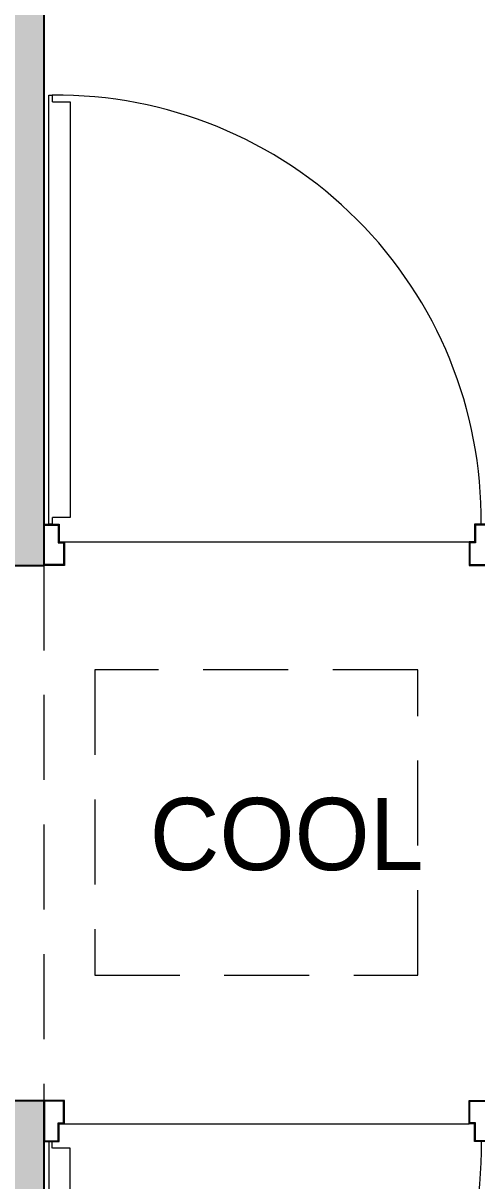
# Model space of a CAD drawing. Header units: inches. Extents: x 37.8 to 126.9, y 5.9 to 51.9.
# Drawn here: x 84.481 to 85.498, y 25.026 to 27.621 of the extents above; entities that cross this region are included whole.
import ezdxf

# ---------------------------------------------------------------- set-up
doc = ezdxf.new("R2010")
doc.units = ezdxf.units.IN
doc.header["$MEASUREMENT"] = 0
doc.linetypes.add('DASHED2', pattern=[9.524999999999995, 6.349999999999998, -3.174999999999998])
doc.layers.add('LAYER1', color=8, linetype='Continuous', lineweight=9)
doc.styles.add('87', font='comic.ttf')

# ---------------------------------------------------------------- blocks, each defined once
blk = doc.blocks.new('DR100K')
at = {"color": 253}
blk.add_line((-0.0481000000000052, -0.054543222929027), (-0.991860101079254, -0.054543222929027), dxfattribs=at)
at = {"color": 253, "linetype": 'Continuous'}
for p, q in [((-0.0199748370793884, -0.1116251629206317), (-0.0199748370793884, -0.0960000000000037)), ((-0.0199748370793884, -0.0960000000000037), (-0.0119309624678294, -0.0960000000000037)), ((-0.0119309624678294, -0.0960000000000037), (-0.0119309624678294, -0.5960052134602165)), ((-0.06143161415036499, -0.5960052134602165), (-0.06143161415036499, -0.1116251629206317)), ((-0.06143161415036499, -0.1116251629206317), (-0.0205043861645606, -0.1116251629206317)), ((-0.06143161415036499, -1.080385263999857), (-0.06143161415036499, -0.5960052134602165)), ((-0.0119309624678294, -0.5960052134602165), (-0.0119309624678294, -1.096010426920486)), ((-0.0205043861645606, -1.080385263999857), (-0.06143161415036499, -1.080385263999857)), ((-0.0199748370794168, -1.096010426920486), (-0.0199748370794168, -1.080385263999857)), ((-0.0119309624678294, -1.096010426920486), (-0.0199748370794168, -1.096010426920486))]:
    blk.add_line(p, q, dxfattribs=at)
for points in [[(-0.991860101079254, -0.054543222929027), (-0.991860101079254, 2.84e-14), (-1.03996010107923, 2.84e-14), (-1.03996010107923, -0.0959999999999752), (-1.004360101079242, -0.0959999999999752), (-1.004360101079242, -0.054543222929027)], [(-0.0481000000000052, -0.054543222929027), (-0.0481000000000052, 0), (0, 0), (0, -0.0960000000000037), (-0.0356000000000165, -0.0960000000000037), (-0.0356000000000165, -0.054543222929027)], [(-0.9938601010792352, -0.0525432229290175), (-0.9938601010792352, -0.0019999999999811), (-1.03796010107922, -0.0019999999999811), (-1.03796010107922, -0.0939999999999941), (-1.006360101079252, -0.0939999999999941), (-1.006360101079252, -0.0525432229290175)], [(-0.0460999999999956, -0.0525432229290459), (-0.0460999999999956, -0.0020000000000096), (-0.0020000000000096, -0.0020000000000096), (-0.0020000000000096, -0.0939999999999941), (-0.03360000000000701, -0.0939999999999941), (-0.03360000000000701, -0.0525432229290459)]]:
    blk.add_lwpolyline(points, close=True, dxfattribs=at)
blk.add_arc((-0.0306138118649244, -0.1066699198974845), 0.9893977090235084, 179.382095569082, 270.6161123031317, dxfattribs=at)

msp = doc.modelspace()

# ---------------------------------------------------------------- hatches: boundary and pattern name
h = msp.add_hatch(color=5)
h.dxf.hatch_style = 1
h.paths.add_polyline_path([(73.68717819297339, 43.75630079493398), (73.4871781929734, 43.75630079493398), (73.4871781929734, 20.75630079493392), (74.62447685157892, 20.75630079493392), (74.62447685157892, 20.95630079493391), (73.68717819297339, 20.95630079493391), (73.68717819297339, 32.05378889439642), (75.20225381504883, 32.05378889439648), (75.2022538150488, 31.55378889439636), (75.63166121359293, 31.55378889439648), (75.63166121359293, 32.05378889439648), (76.98717819297343, 32.05378889439648), (76.98717819297343, 32.75378889439641), (76.88717819297344, 32.75378889439635), (76.88717819297341, 32.15378889439638), (75.4871781929734, 32.15378889439638), (75.48717819297343, 33.55378889439636), (76.98717819297343, 33.55378889439636), (76.98717819297343, 34.25378889439641), (76.88717819297341, 34.25378889439641), (76.59680568586518, 34.25378927514363), (76.59680568586518, 34.15378889439644), (76.88717819297341, 34.15378889439644), (76.88717819297341, 33.65378889439644), (74.4870394658559, 33.65380457058593), (74.4870394658559, 33.55380457058591), (75.38717819297341, 33.55378889439636), (75.38717819297341, 32.15378889439638), (73.68717819297339, 32.15378889439638)])
h.paths.add_polyline_path([(75.2772538150488, 32.05378889439648), (75.55666121359295, 32.05378889439648), (75.55666121359297, 31.87878889439641), (75.27725381504877, 31.87878889439641)], flags=16)
h.paths.add_polyline_path([(75.27725381504877, 31.82878889439645), (75.55666121359297, 31.82878889439645), (75.55666121359295, 31.62878889439641), (75.2772538150488, 31.62878889439641)], flags=16)
h.paths.add_polyline_path([(79.08717819297345, 32.1054584065305), (78.88717819297341, 32.1054584065305), (78.88717819297341, 20.95630079493391), (77.52784051532404, 20.95630079493391), (77.52784051532404, 20.75630079493392), (77.96891627413521, 20.75630079493386), (77.96891627413521, 20.61630079493399), (80.4749727389632, 20.61630079493376), (80.4749727389632, 20.75630079493398), (79.0871781929734, 20.75630079493398)])
h.paths.add_polyline_path([(86.57882149293513, 21.95630079493402), (86.37882149293515, 21.95630079493397), (86.37882149293515, 20.75630079493392), (84.52717819297337, 20.75630079493392), (84.52717819297337, 25.20630079493391), (84.42717819297337, 25.20630079493391), (84.42717819297334, 20.61630079493393), (86.57882149293513, 20.61630079493393)])
h.paths.add_polyline_path([(88.72717819297338, 29.39545840653047), (88.52717819297337, 29.39545840653052), (88.52717819297337, 25.45630079493391), (87.42717819297337, 25.45630079493391), (87.4271781929734, 26.50545840653054), (85.52717819297342, 26.50545840653048), (85.52717819297342, 26.40545840653057), (87.3271781929734, 26.40545840653057), (87.32717819297335, 25.05630079493388), (85.62717819297339, 25.05630079493393), (85.62717819297339, 25.60545840653062), (85.5271781929734, 25.60545840653056), (85.5271781929734, 24.95630079493391), (88.52717819297337, 24.95630079493391), (88.52717819297337, 22.88769061313475), (88.5271781929734, 20.61630079493399), (88.52882149293512, 20.61630079493399), (88.72717819297335, 20.61630079493393)])
h.paths.add_polyline_path([(88.52717819297337, 25.356300794934), (88.52717819297337, 25.05630079493388), (87.42717819297337, 25.05630079493388), (87.42717819297337, 25.35630079493389)], flags=16)
h.paths.add_polyline_path([(86.78717819297339, 33.60463128279959), (84.48033725340758, 33.60463128279959), (84.48033725340758, 33.60050334396148), (83.71110648417661, 33.60050334396148), (82.32717819297346, 33.60463128279947), (82.32717819297335, 33.40463128279954), (82.32717819297335, 33.30545840653032), (82.52717819297334, 33.30545840653032), (82.52717819297334, 33.40463128279954), (86.5871781929734, 33.40463128279977), (86.58717819297343, 29.50545840653054), (83.4871781929734, 29.50545840653059), (83.4871781929734, 31.6054584065305), (83.28717819297344, 31.6054584065305), (83.07894586949044, 31.6054584065305), (83.07894586949044, 31.40545840653057), (83.28717819297341, 31.40545840653057), (83.28717819297344, 29.50545840653059), (81.88717819297338, 29.50545840653054), (81.88717819297338, 31.40545840653051), (82.10808345542759, 31.40545840653046), (82.10808345542759, 31.6054584065305), (81.88717819297338, 31.6054584065305), (80.28717819297341, 31.6054584065305), (80.28717819297339, 30.30545840653055), (80.38717819297338, 30.30545840653055), (80.38717819297338, 31.40545840653046), (81.68717819297336, 31.40545840653046), (81.68717819297336, 29.50545840653054), (80.28717819297344, 29.50545840653048), (80.28717819297344, 29.40545840653046), (80.28717819297344, 28.81851437019635), (80.28717819297344, 28.4349992889445), (80.68717819297342, 28.4349992889445), (80.68717819297342, 29.40545840653057), (81.48747819297338, 29.40545840653057), (81.48747819297338, 29.30560840653062), (84.42717819297337, 29.30545840653055), (84.42717819297334, 27.30545840653055), (84.02717819297337, 27.30545840653055), (84.02717819297337, 26.80545840653055), (84.42717819297334, 26.80545840653055), (84.42717819297337, 26.40545840653057), (84.52717819297337, 26.40545840653057), (84.52717819297337, 29.30545840653055), (86.78717819297341, 29.3054584065306)])
h.paths.add_polyline_path([(84.42717819297334, 27.20545840653052), (84.42717819297334, 26.90545840653057), (84.12717819297336, 26.90545840653057), (84.12717819297336, 27.20545840653052)], flags=16)
h.paths.add_polyline_path([(80.58717819297343, 29.40545840653057), (80.58717819297343, 28.53499928894452), (80.38717819297347, 28.53499928894452), (80.38717819297335, 29.40545840653046)], flags=16)
h.paths.add_polyline_path([(86.78717819297339, 35.50463128279968), (85.52717819297334, 35.50463128279974), (85.52717819297337, 38.18924557511589), (85.42717819297337, 38.18924557511589), (85.42717819297337, 36.90463128279977), (84.86969464075025, 36.90463128279971), (84.86969464075031, 36.40463128279971), (85.42717819297337, 36.40463128279971), (85.42717819297337, 33.60463128279959), (85.62717819297333, 33.60463128279959), (85.6271781929733, 35.30463128279975), (86.78717819297339, 35.30463128279975)])
h.paths.add_polyline_path([(85.4271781929734, 36.50463128279968), (85.24843641686186, 36.50463128279968), (85.24843641686184, 36.80463128279975), (85.42717819297337, 36.80463128279975)], flags=16)
h.paths.add_polyline_path([(85.14843641686187, 36.50463128279968), (84.9696946407503, 36.50463128279968), (84.96969464075025, 36.80463128279975), (85.14843641686181, 36.80463128279975)], flags=16)
h.paths.add_polyline_path([(81.12717819297339, 41.85630079493366), (79.61717819297337, 41.85630079493389), (79.6171781929734, 43.75630079493398), (79.41717819297341, 43.75630079493398), (79.41717819297341, 41.65630079494845), (79.87188870731418, 41.65630079491929), (80.92717819297334, 41.65630079494737), (80.92717819297334, 39.62769061312828), (80.92717819297334, 39.58769061312013), (80.92717819297337, 36.40422692306744), (78.28717819297333, 36.40422692306767), (78.28717819297336, 37.00422692306769), (78.18717819297339, 37.00422692306769), (78.18717819297339, 36.30422692306765), (80.62717819297339, 36.30422692306753), (80.62717819297325, 34.90545840653023), (78.28717819297333, 34.90545840653051), (78.28717819297336, 35.50422692306769), (78.18717819297339, 35.50422692306769), (78.18717819297342, 34.70545840653041), (78.68717819297345, 34.70545840653041), (78.68717819297336, 33.30545840653043), (81.12717819297339, 33.30545840653032), (81.12717819297339, 33.90545840653029), (81.02717819297348, 33.90545840653029), (81.02717819297345, 33.50545840653031), (78.88717819297332, 33.50545840653048), (78.88717819297335, 34.70545840653041), (81.12717819297339, 34.7054584065303), (81.12717819297339, 34.90545840653023), (81.12717819297333, 35.61250434826913), (80.72747213194191, 35.61250434826918), (80.72747213194197, 36.31188860653783), (81.12717819297339, 36.31188860653783)])
h.paths.add_polyline_path([(81.02717819297331, 35.51250434826916), (81.02717819297325, 34.90737523597501), (80.72747213194182, 34.91312009000059), (80.72747213194191, 35.51250434826922)], flags=16)
h.paths.add_polyline_path([(88.72717819297335, 43.75630079493398), (87.17776046651721, 43.75630079493398), (87.17776046651721, 43.55630079493842), (87.47188870731412, 43.55630079491961), (88.52717819297328, 43.55630079494763), (88.52717819297328, 41.5276906131286), (88.52717819297328, 41.48769061312045), (88.52717819297337, 39.65378889439638), (86.52717819297334, 39.65378889439638), (86.52717819297331, 39.00463128279979), (86.87717819297328, 39.00463128279991), (86.87717819297325, 39.55378889439636), (88.52717819297334, 39.55378889439642), (88.52717819297334, 38.20463128279972), (86.52717819297334, 38.20463128279972), (86.52717819297334, 38.10463128279976), (88.52717819297334, 38.10463128279976), (88.52717819297337, 35.3970630460628), (88.72717819297335, 35.39706304606285)])
h.paths.add_polyline_path([(86.77717819297328, 39.10463128279982), (86.6271781929733, 39.10463128279982), (86.62717819297328, 39.55378889439636), (86.77717819297325, 39.55378889439636)], flags=16)

# ---------------------------------------------------------------- linework, layer by layer
for p, q in [((84.52717819297337, 29.3054584065306), (84.52717819297337, 26.40545840653057)), ((84.42717819297337, 26.40545840653057), (84.52717819297337, 26.40545840653057)), ((84.42717819297337, 25.20630079493391), (84.52717819297337, 25.20630079493391)), ((84.52717819297337, 25.20630079493391), (84.52717819297337, 20.75630079493392))]:
    msp.add_line(p, q)
at = {"layer": 'LAYER1', "linetype": 'DASHED2', "ltscale": 0.03}
msp.add_line((84.52717819297337, 26.40545840653057), (84.52717819297337, 25.20630079493391), dxfattribs=at)
at = {"layer": 'LAYER1', "color": 150, "linetype": 'DASHED2', "ltscale": 0.03}
msp.add_lwpolyline([(85.36576457272176, 26.17130970009772), (84.64154250555666, 26.17130970009772), (84.64154250555666, 25.48678382079221), (85.36576457272176, 25.48678382079221)], close=True, dxfattribs=at)

# ---------------------------------------------------------------- block references
at = {"layer": 'LAYER1', "linetype": 'ByBlock', "yscale": 0.9614096483041259, "zscale": 0.9614096483041259}
for p, xscale, rotation in [((84.52735038540862, 26.40545840653057), 0.9614096483041259, 179.9999441169411), ((84.52735038540862, 25.20630079493385), -0.9614096483041259, 5.588305890036338e-05)]:
    msp.add_blockref('DR100K', p, dxfattribs=dict(at, xscale=xscale, rotation=rotation))

# ---------------------------------------------------------------- texts
at = {"layer": 'LAYER1', "color": 150, "linetype": 'DASHED2', "ltscale": 0.03, "insert": (84.76487824248022, 25.88427772301544), "char_height": 0.1618810932626517, "attachment_point": 1, "style": '87'}
msp.add_mtext_dynamic_manual_height_columns('COOL', width=0.3652187163582583, gutter_width=0.8094054663132582, heights=[0], dxfattribs=at)

doc.saveas('drawing.dxf')
